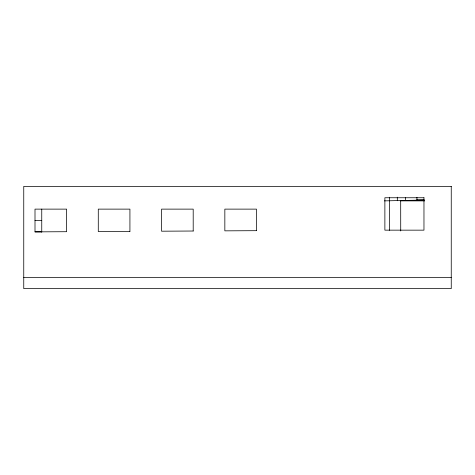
<?xml version="1.0" encoding="UTF-8"?>
<svg xmlns="http://www.w3.org/2000/svg" width="475" height="475" viewBox="0 0 475 475"><rect width="100%" height="100%" fill="white"/><g stroke="black" fill="none" stroke-linecap="round" stroke-linejoin="round"><path stroke-width="0.71" d="M384.453 200.877L424.145 200.017M35.002 231.877L66.642 231.705L66.642 209.125L35.002 209.125L35.002 231.877L41.752 231.877M416.777 199.892L424.086 199.892M400.467 200.877L424.626 200.877M35.002 220.501L41.752 220.501M23.75 277.376L451.25 277.376M400.692 200.777L400.722 230.969M397.314 197.178L397.32 200.777M416.937 197.303L416.937 200.218M405.407 197.713L405.407 200.545M389.375 197.25L389.375 230.298M41.752 209.125L41.752 232.121M129.924 231.361L98.283 231.533L98.283 209.125L129.924 209.125L129.924 231.361M193.2 231.022L161.565 231.194L161.565 209.125L193.2 209.125L193.2 231.022M256.482 230.678L224.841 230.85L224.841 209.125L256.482 209.125L256.482 230.678M451.25 186.372L23.75 186.372L23.75 288.628L451.25 288.628L451.25 186.372M423.967 197.748L384.875 197.748L384.875 230.155L423.967 230.155L423.967 197.748"/></g></svg>
